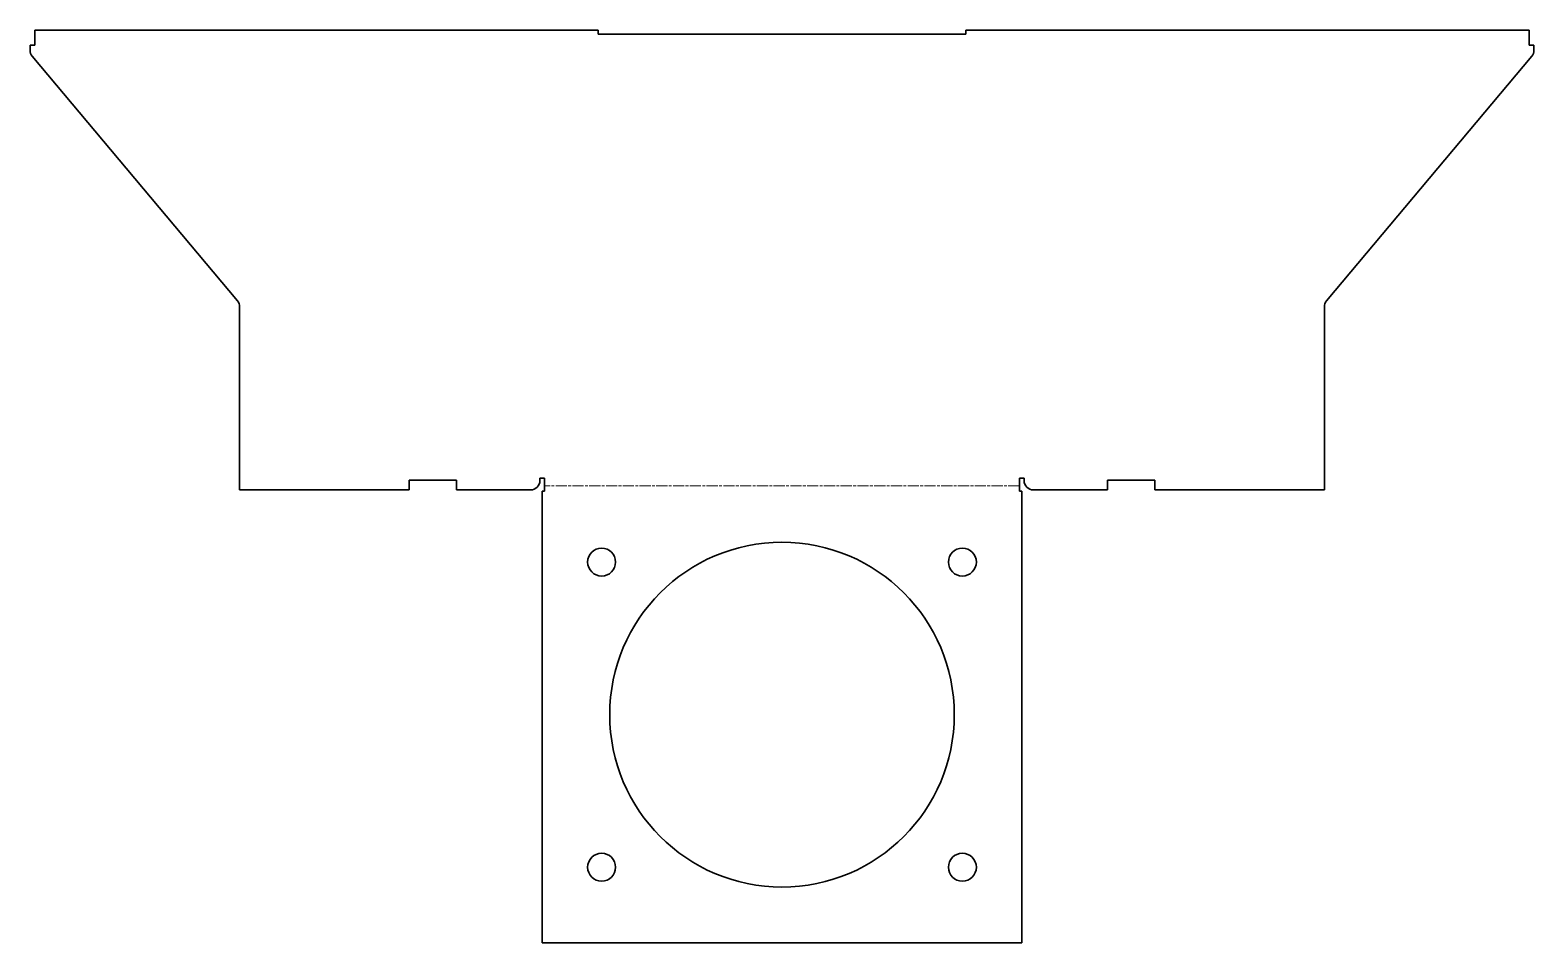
# Model space of a CAD drawing. Header units: inches. Extents: x 0 to 323, y 0 to 196.
import ezdxf

# ---------------------------------------------------------------- set-up
doc = ezdxf.new("R2010")
doc.units = ezdxf.units.IN
doc.header["$MEASUREMENT"] = 0
doc.linetypes.add('Chain', pattern=[13.68, 9.12, -1.14, 2.28, -1.14])
doc.layers.add('SIMUMAK Bend Centerline (ISO)', color=7, linetype='Chain', lineweight=9)
doc.layers.add('SIMUMAK Visible (ISO)', color=7, linetype='Continuous', lineweight=35)

# ---------------------------------------------------------------- blocks, each defined once
blk = doc.blocks.new('AMB-04-TAPASUTHR02_Sheet_4_AMB-04-TAPASUTHR02 (desplegada)')
at = {"layer": 'SIMUMAK Bend Centerline (ISO)', "ltscale": 0.263158}
blk.add_line((51, 0.15), (-51, 0.15), dxfattribs=at)
at = {"layer": 'SIMUMAK Visible (ISO)'}
for p, q in [((-39.5, 97.98), (-160.5, 97.98)), ((-160.5, 97.98), (-160.5, 94.78)), ((-39.5, 97.08), (-39.5, 97.98)), ((39.5, 97.08), (-39.5, 97.08)), ((39.5, 97.98), (39.5, 97.08)), ((160.5, 97.98), (39.5, 97.98)), ((160.5, 94.78), (160.5, 97.98)), ((-161.5, 93.64), (-161.5, 94.78)), ((-160.5, 94.78), (-161.5, 94.78)), ((161.5, 94.78), (160.5, 94.78)), ((161.5, 93.64), (161.5, 94.78)), ((-116.97, 39.84), (-161.03, 92.35)), ((116.97, 39.84), (161.03, 92.35)), ((-116.5, -0.72), (-116.5, 38.55)), ((116.5, 38.55), (116.5, -0.72)), ((-80.1, -0.72), (-80.1, 1.38)), ((-80.1, 1.38), (-69.9, 1.38)), ((-69.9, 1.38), (-69.9, -0.72)), ((-52, 1.28), (-52, 1.78)), ((-52, 1.78), (-51, 1.78)), ((-51, 1.78), (-51, -0.98)), ((51, -0.98), (51, 1.78)), ((51, 1.78), (52, 1.78)), ((52, 1.78), (52, 1.28)), ((69.9, -0.72), (69.9, 1.38)), ((69.9, 1.38), (80.1, 1.38)), ((80.1, 1.38), (80.1, -0.72)), ((-80.1, -0.72), (-116.5, -0.72)), ((-54, -0.72), (-69.9, -0.72)), ((-51.5, -0.98), (-51.5, -97.98)), ((-51, -0.98), (-51.5, -0.98)), ((51.5, -0.98), (51, -0.98)), ((51.5, -97.98), (51.5, -0.98)), ((69.9, -0.72), (54, -0.72)), ((116.5, -0.72), (80.1, -0.72)), ((-51.5, -97.98), (51.5, -97.98))]:
    blk.add_line(p, q, dxfattribs=at)
for centre, radius in [((0, -48.98), 37), ((-38.75, -16.23), 3), ((38.75, -16.23), 3), ((-38.75, -81.73), 3), ((38.75, -81.73), 3)]:
    blk.add_circle(centre, radius, dxfattribs=at)
at = {"layer": 'SIMUMAK Visible (ISO)', "extrusion": (0, 0, -1)}
for centre, start, end in [((159.5, 93.64), 320, 360), ((-159.5, 93.64), 180, 220), ((54, 1.28), 180, 270), ((-54, 1.28), 270, 0)]:
    blk.add_arc(centre, 2, start, end, dxfattribs=at)
at = {"layer": 'SIMUMAK Visible (ISO)'}
for centre, start, end in [((-118.5, 38.55), 360, 40), ((118.5, 38.55), 140, 180)]:
    blk.add_arc(centre, 2, start, end, dxfattribs=at)

msp = doc.modelspace()

# ---------------------------------------------------------------- block references
msp.add_blockref('AMB-04-TAPASUTHR02_Sheet_4_AMB-04-TAPASUTHR02 (desplegada)', (161.5, 97.98))

doc.saveas('drawing.dxf')
